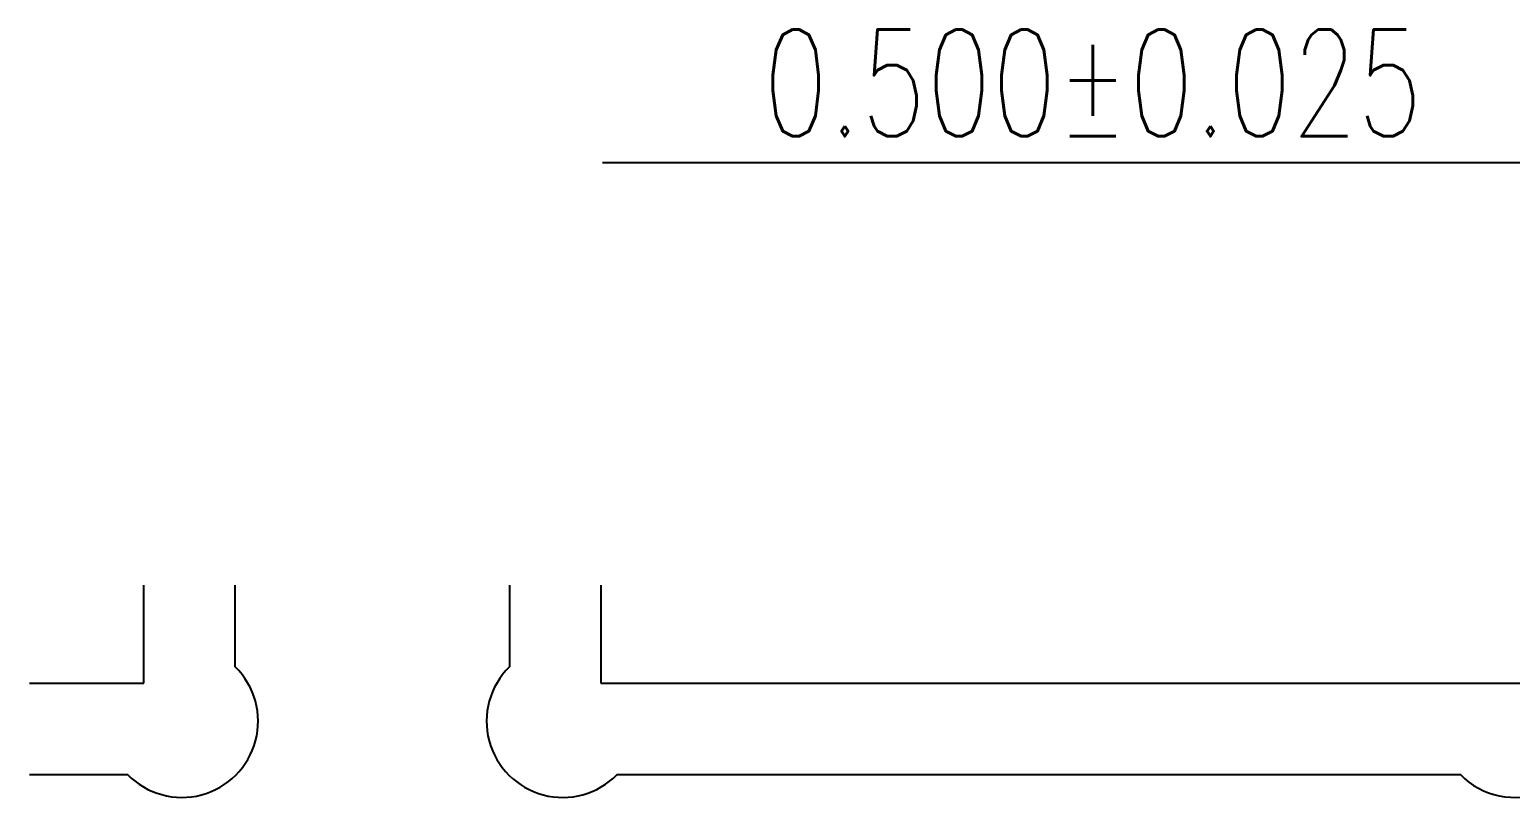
# Model space of a CAD drawing. Extents: x -105 to 405, y -68 to 126.
# Drawn here: x 363.977 to 364.949, y 124.162 to 124.667 of the extents above; entities that cross this region are included whole.
import ezdxf

# ---------------------------------------------------------------- set-up
doc = ezdxf.new("R2010")
doc.units = 0
doc.linetypes.add('PHANTOM', pattern=[15, 7.5, -1.5, 1.5, -1.5, 1.5, -1.5])
doc.layers.add('3', color=7, linetype='CONTINUOUS')
doc.layers.add('3D', color=4, linetype='CONTINUOUS')
doc.styles.get("Standard").update_dxf_attribs({"font": 'ROMANS', "bigfont": 'EXTFONT2'})

msp = doc.modelspace()

# ---------------------------------------------------------------- linework, layer by layer
at = {"layer": '3', "linetype": 'CONTINUOUS'}
for points in [[(363.97694, 124.17741), (364.04124, 124.17741, 1.010051), (364.11194, 124.24812), (364.11194, 124.3017)], [(364.29194, 124.3017), (364.29194, 124.24812, 1.010051), (364.36265, 124.17741), (364.91624, 124.17741, 0.671801), (365.00195, 124.21241), (365.00195, 124.3017)]]:
    msp.add_lwpolyline(points, format="xyb", dxfattribs=at)
at = {"layer": '3D', "color": 7, "linetype": 'CONTINUOUS'}
msp.add_line((365.10195, 124.57918), (364.35296, 124.57918), dxfattribs=at)
at = {"layer": '3D', "color": 2, "linetype": 'PHANTOM'}
for points in [[(363.97694, 124.23741), (364.05194, 124.23741), (364.05194, 124.3017)], [(364.35194, 124.3017), (364.35194, 124.23741), (366.35194, 124.23741), (366.35194, 124.3017)]]:
    msp.add_lwpolyline(points, dxfattribs=at)

# ---------------------------------------------------------------- texts
at = {"layer": '3D', "color": 7, "insert": (364.67496, 124.59668), "char_height": 0.07, "attachment_point": 8}
msp.add_mtext('\\W0.714286;0.500\\M+1817D0.025', dxfattribs=at)

doc.saveas('drawing.dxf')
